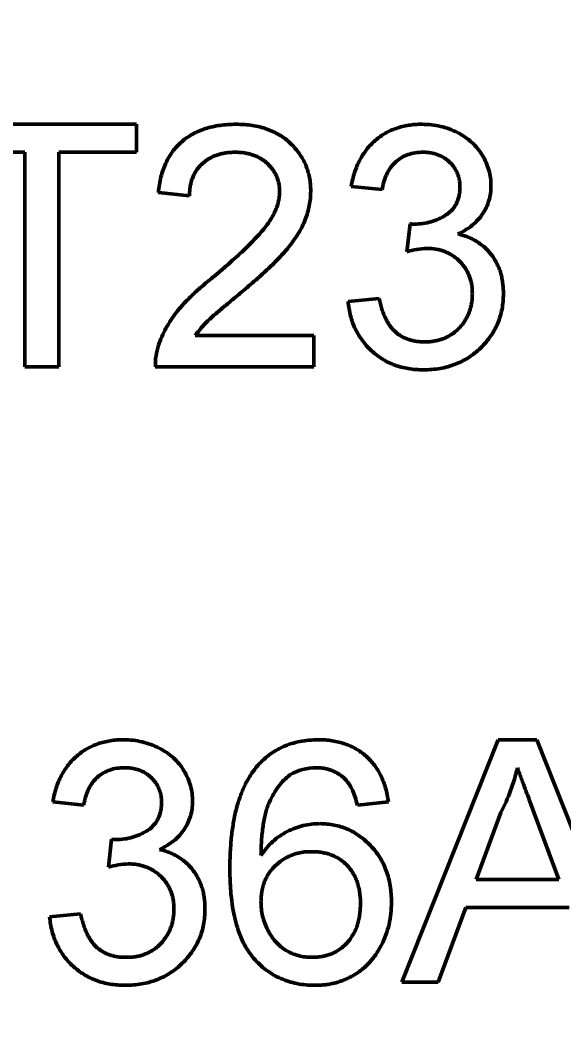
# Model space of a CAD drawing. Header units: millimetres. Extents: x 71 to 428, y 120 to 295.
# Drawn here: x 343.439 to 344, y 207.459 to 208.493 of the extents above; entities that cross this region are included whole.
import ezdxf

# ---------------------------------------------------------------- set-up
doc = ezdxf.new("R2010")
doc.units = ezdxf.units.MM
doc.header["$LTSCALE"] = 0.75
doc.layers.add('Dim', color=3, linetype='Continuous', lineweight=25)
doc.layers.add('Visible', color=7, linetype='Continuous', lineweight=50)
doc.styles.get("Standard").update_dxf_attribs({"font": 'arial.ttf'})
doc.dimstyles.new('Dim-ISO-25', dxfattribs={"dimtxt": 3.5, "dimasz": 3.5, "dimexe": 2.1, "dimexo": 2.1, "dimgap": 1.4, "dimtad": 1, "dimzin": 12, "dimdsep": 46, "dimtxsty": 'Standard', "dimcen": 0, "dimazin": 3, "dimtp": 0.1, "dimtm": 0.1, "dimtfac": 0.714286, "dimtmove": 0, "dimatfit": 3, "dimfxl": 1, "dimtzin": 12, "dimarcsym": 0})

# ---------------------------------------------------------------- blocks, each defined once
blk = doc.blocks.new('*D109')
at = {"color": 0, "linetype": 'ByBlock', "lineweight": -2}
for p, q in [((352.9086, 242.8617), (269.2309, 242.8617)), ((271.3309, 242.8617), (271.3309, 204.496)), ((301.8219, 204.496), (269.2309, 204.496))]:
    blk.add_line(p, q, dxfattribs=at)
at = {"color": 0, "linetype": 'ByBlock'}
for points in [[(271.3309, 242.8617), (270.7475, 239.3617), (271.9142, 239.3617)], [(271.3309, 204.496), (270.7475, 207.996), (271.9142, 207.996)]]:
    blk.add_solid(points, dxfattribs=at)
at = {"layer": 'Defpoints', "color": 0, "linetype": 'ByBlock'}
for p in [(355.0086, 242.8617), (303.9219, 204.496)]:
    blk.add_point(p, dxfattribs=at)
at = {"color": 0, "linetype": 'ByBlock', "lineweight": -2, "insert": (268.1427, 223.6788), "char_height": 3.5, "attachment_point": 5, "rotation": 90}
blk.add_mtext('\\A0;38.37', dxfattribs=at)

msp = doc.modelspace()

# ---------------------------------------------------------------- linework, layer by layer
at = {"layer": 'Visible'}
for p, q in [((343.3634, 208.3851), (343.5589, 208.3851)), ((343.5589, 208.3851), (343.5589, 208.3563)), ((343.4435, 208.3563), (343.3634, 208.3563)), ((343.4435, 208.1351), (343.4435, 208.3563)), ((343.4788, 208.3563), (343.4788, 208.1351)), ((343.5589, 208.3563), (343.4788, 208.3563)), ((343.8121, 208.3178), (343.7801, 208.321)), ((343.6134, 208.3114), (343.5813, 208.3146)), ((343.8375, 208.2537), (343.8408, 208.2826)), ((343.7769, 208.2024), (343.8089, 208.2056)), ((343.6193, 208.1672), (343.7416, 208.1672)), ((343.7416, 208.1672), (343.7416, 208.1351)), ((343.4788, 208.1351), (343.4435, 208.1351)), ((343.7416, 208.1351), (343.5781, 208.1351)), ((343.8324, 207.5005), (343.9317, 207.7505)), ((343.9317, 207.7505), (343.9714, 207.7505)), ((343.9714, 207.7505), (344.0669, 207.51)), ((343.5044, 207.6832), (343.4724, 207.6864)), ((343.8185, 207.6864), (343.7865, 207.6832)), ((343.9345, 207.6755), (343.9089, 207.6063)), ((343.9942, 207.6063), (343.9699, 207.672)), ((343.5298, 207.6191), (343.5331, 207.6479)), ((343.9089, 207.6063), (343.9942, 207.6063)), ((343.8983, 207.5774), (343.8698, 207.5005)), ((344.0048, 207.5774), (343.8983, 207.5774)), ((343.4692, 207.5678), (343.5012, 207.571)), ((343.8698, 207.5005), (343.8324, 207.5005))]:
    msp.add_line(p, q, dxfattribs=at)
at = {"layer": 'Visible', "extrusion": (0, 0, -1)}
msp.add_circle((-354.8964, 204.496), 47.93, dxfattribs=at)
for centre in [(-343.8469, 208.3325), (-343.5392, 207.6979)]:
    msp.add_arc(centre, 0.0504, 271.7211, 276.981, dxfattribs=at)
at = {"layer": 'Visible'}
for centre, radius, start, end in [((343.8609, 208.1764), 0.0808, 91.8942, 106.8331), ((343.6412, 208.137), 0.063, 161.1528, 181.7031), ((343.744, 207.6686), 0.0531, 89.7398, 120.6495), ((343.7679, 207.7634), 0.1883, 332.1865, 347.2078), ((343.5532, 207.5417), 0.0808, 91.8942, 106.8331)]:
    msp.add_arc(centre, radius, start, end, dxfattribs=at)
for points, knots in [([(343.5813, 208.3146), (343.5817, 208.3174), (343.5823, 208.3228), (343.5839, 208.3307), (343.5861, 208.338), (343.5888, 208.3449), (343.5922, 208.3512), (343.5959, 208.3571), (343.6004, 208.3624), (343.6053, 208.3672), (343.6108, 208.3714), (343.6167, 208.3751), (343.6231, 208.3782), (343.6299, 208.3808), (343.6372, 208.3827), (343.6449, 208.3841), (343.653, 208.385), (343.6586, 208.3851), (343.6615, 208.3851)], [0, 0, 0, 0, 0.070675, 0.137493, 0.201473, 0.262869, 0.32255, 0.380737, 0.43822, 0.495487, 0.553484, 0.611346, 0.670644, 0.731587, 0.794183, 0.859445, 0.928208, 1, 1, 1, 1]), ([(343.6615, 208.3851), (343.6644, 208.3851), (343.67, 208.385), (343.6782, 208.384), (343.6859, 208.3825), (343.6933, 208.3803), (343.7001, 208.3775), (343.7064, 208.3741), (343.7124, 208.3701), (343.7177, 208.3654), (343.7226, 208.3603), (343.7268, 208.3549), (343.7304, 208.3491), (343.7334, 208.3432), (343.7356, 208.3368), (343.7372, 208.3302), (343.7383, 208.3232), (343.7384, 208.3185), (343.7384, 208.3161)], [0, 0, 0, 0, 0.074712, 0.145539, 0.213339, 0.278615, 0.342094, 0.40389, 0.465063, 0.526577, 0.587328, 0.64638, 0.704345, 0.761672, 0.819418, 0.878039, 0.937796, 1, 1, 1, 1]), ([(343.7801, 208.321), (343.7806, 208.3235), (343.7816, 208.3284), (343.7836, 208.3354), (343.786, 208.342), (343.7889, 208.3481), (343.7922, 208.3538), (343.796, 208.3591), (343.8002, 208.364), (343.8048, 208.3684), (343.8098, 208.3724), (343.8152, 208.3758), (343.8208, 208.3787), (343.8267, 208.381), (343.8329, 208.3829), (343.8394, 208.3842), (343.8462, 208.385), (343.8508, 208.3851), (343.8532, 208.3851)], [0, 0, 0, 0, 0.071036, 0.139343, 0.204958, 0.268332, 0.330129, 0.390664, 0.450861, 0.510587, 0.570374, 0.629455, 0.687994, 0.747581, 0.807839, 0.870034, 0.93381, 1, 1, 1, 1]), ([(343.8532, 208.3851), (343.8564, 208.385), (343.8629, 208.3848), (343.8723, 208.3832), (343.8813, 208.3804), (343.8898, 208.3767), (343.8977, 208.3721), (343.9047, 208.3666), (343.9107, 208.3603), (343.9156, 208.3532), (343.9194, 208.3457), (343.9223, 208.3379), (343.924, 208.3298), (343.9242, 208.3243), (343.9243, 208.3216)], [0, 0, 0, 0, 0.092054, 0.181008, 0.26913, 0.357137, 0.443549, 0.526433, 0.607453, 0.688385, 0.767854, 0.845531, 0.922529, 1, 1, 1, 1]), ([(343.6608, 208.3563), (343.659, 208.3562), (343.6556, 208.3562), (343.6507, 208.3556), (343.6459, 208.3547), (343.6415, 208.3534), (343.6373, 208.3517), (343.6334, 208.3496), (343.6297, 208.3472), (343.6264, 208.3444), (343.6234, 208.3413), (343.6207, 208.3379), (343.6185, 208.3342), (343.6167, 208.3302), (343.6152, 208.3259), (343.6142, 208.3213), (343.6136, 208.3164), (343.6135, 208.3131), (343.6134, 208.3114)], [0, 0, 0, 0, 0.070696, 0.138358, 0.20337, 0.2657, 0.327256, 0.386512, 0.445858, 0.505173, 0.56378, 0.622343, 0.680824, 0.739795, 0.800801, 0.864239, 0.930631, 1, 1, 1, 1]), ([(343.7063, 208.3158), (343.7063, 208.3172), (343.7062, 208.32), (343.7056, 208.324), (343.7047, 208.3279), (343.7032, 208.3316), (343.7015, 208.3351), (343.6993, 208.3384), (343.6967, 208.3416), (343.6938, 208.3446), (343.6905, 208.3474), (343.6869, 208.3497), (343.6832, 208.3518), (343.6792, 208.3535), (343.6749, 208.3547), (343.6704, 208.3556), (343.6657, 208.3562), (343.6624, 208.3562), (343.6608, 208.3563)], [0, 0, 0, 0, 0.061762, 0.121174, 0.179421, 0.236843, 0.294322, 0.353191, 0.412721, 0.474522, 0.537057, 0.599591, 0.662367, 0.725246, 0.790316, 0.857724, 0.927232, 1, 1, 1, 1]), ([(343.8542, 208.3563), (343.8515, 208.3562), (343.8463, 208.356), (343.8389, 208.3541), (343.8322, 208.3511), (343.8272, 208.3475), (343.8237, 208.3441), (343.8213, 208.3413), (343.8191, 208.3381), (343.8172, 208.3346), (343.8156, 208.3308), (343.8141, 208.3268), (343.8129, 208.3224), (343.8124, 208.3194), (343.8121, 208.3178)], [0, 0, 0, 0, 0.127797, 0.246795, 0.362284, 0.477652, 0.536237, 0.59559, 0.656344, 0.719085, 0.784349, 0.852876, 0.924551, 1, 1, 1, 1]), ([(343.8922, 208.3205), (343.8922, 208.3218), (343.8922, 208.3243), (343.8917, 208.3279), (343.8908, 208.3314), (343.8897, 208.3347), (343.8881, 208.3378), (343.8863, 208.3407), (343.8841, 208.3436), (343.8816, 208.3462), (343.8789, 208.3486), (343.8759, 208.3506), (343.8728, 208.3524), (343.8694, 208.3538), (343.8659, 208.3549), (343.8622, 208.3557), (343.8582, 208.3562), (343.8556, 208.3563), (343.8542, 208.3563)], [0, 0, 0, 0, 0.065093, 0.127304, 0.188122, 0.247131, 0.306077, 0.365678, 0.426103, 0.487841, 0.550317, 0.611805, 0.672737, 0.734883, 0.79768, 0.862475, 0.929775, 1, 1, 1, 1]), ([(343.8454, 208.2822), (343.8483, 208.2823), (343.8541, 208.2825), (343.8625, 208.2844), (343.8705, 208.2873), (343.8767, 208.2907), (343.8813, 208.294), (343.8842, 208.2969), (343.8868, 208.3), (343.8887, 208.3035), (343.8904, 208.3073), (343.8914, 208.3115), (343.8922, 208.3159), (343.8922, 208.3189), (343.8922, 208.3205)], [0, 0, 0, 0, 0.129789, 0.254605, 0.378435, 0.50292, 0.565018, 0.624848, 0.683448, 0.742765, 0.802757, 0.86522, 0.930779, 1, 1, 1, 1]), ([(343.9243, 208.3216), (343.9242, 208.319), (343.924, 208.3139), (343.9223, 208.3064), (343.9196, 208.2993), (343.9158, 208.2925), (343.911, 208.2863), (343.905, 208.2808), (343.8981, 208.2759), (343.8929, 208.2733), (343.8902, 208.272)], [0, 0, 0, 0, 0.121951, 0.240787, 0.35855, 0.479066, 0.601519, 0.727551, 0.859932, 1, 1, 1, 1]), ([(343.6391, 208.2286), (343.6424, 208.2313), (343.6486, 208.2365), (343.6573, 208.2443), (343.6653, 208.2515), (343.6724, 208.2582), (343.6787, 208.2645), (343.6841, 208.2702), (343.6888, 208.2755), (343.6927, 208.2804), (343.696, 208.285), (343.6988, 208.2895), (343.7011, 208.294), (343.703, 208.2984), (343.7045, 208.3028), (343.7055, 208.3072), (343.7062, 208.3115), (343.7063, 208.3144), (343.7063, 208.3158)], [0, 0, 0, 0, 0.11141, 0.214526, 0.309417, 0.396087, 0.474284, 0.544374, 0.60642, 0.660582, 0.709794, 0.756451, 0.800767, 0.843168, 0.884295, 0.923885, 0.962359, 1, 1, 1, 1]), ([(343.7384, 208.3161), (343.7383, 208.3136), (343.7382, 208.3087), (343.7371, 208.3013), (343.7353, 208.294), (343.7328, 208.2866), (343.7295, 208.2793), (343.7253, 208.2717), (343.72, 208.2641), (343.715, 208.2575), (343.7103, 208.2521), (343.7062, 208.2476), (343.7014, 208.2428), (343.6961, 208.2376), (343.6902, 208.2321), (343.6837, 208.2261), (343.6765, 208.22), (343.6716, 208.2157), (343.669, 208.2136)], [0, 0, 0, 0, 0.057945, 0.116018, 0.174826, 0.234683, 0.296827, 0.364061, 0.436192, 0.51426, 0.556976, 0.604856, 0.657675, 0.715751, 0.77884, 0.847501, 0.921228, 1, 1, 1, 1]), ([(343.8902, 208.272), (343.892, 208.2715), (343.8955, 208.2707), (343.9006, 208.2688), (343.9053, 208.2667), (343.9098, 208.2642), (343.914, 208.2613), (343.9179, 208.2582), (343.9214, 208.2546), (343.9247, 208.2507), (343.9276, 208.2466), (343.9301, 208.2422), (343.9323, 208.2375), (343.9341, 208.2326), (343.9354, 208.2274), (343.9364, 208.2219), (343.937, 208.2162), (343.9371, 208.2123), (343.9371, 208.2103)], [0, 0, 0, 0, 0.065828, 0.128938, 0.190858, 0.251186, 0.310974, 0.37005, 0.429672, 0.489507, 0.549975, 0.610075, 0.670915, 0.732909, 0.796711, 0.861825, 0.929892, 1, 1, 1, 1]), ([(343.9051, 208.2106), (343.905, 208.2123), (343.905, 208.2155), (343.9044, 208.2202), (343.9033, 208.2247), (343.9018, 208.229), (343.9, 208.2331), (343.8977, 208.237), (343.895, 208.2406), (343.8919, 208.244), (343.8885, 208.2471), (343.8848, 208.2498), (343.881, 208.252), (343.8768, 208.2539), (343.8725, 208.2554), (343.8679, 208.2564), (343.8631, 208.257), (343.8599, 208.2571), (343.8582, 208.2571)], [0, 0, 0, 0, 0.067051, 0.13118, 0.193722, 0.254499, 0.314763, 0.375117, 0.436023, 0.498297, 0.560571, 0.621619, 0.681973, 0.742853, 0.804272, 0.867473, 0.932273, 1, 1, 1, 1]), ([(343.5815, 208.1574), (343.5826, 208.1603), (343.5847, 208.1663), (343.5891, 208.1749), (343.5942, 208.1834), (343.5993, 208.1904), (343.6038, 208.1959), (343.6077, 208.2003), (343.612, 208.2047), (343.6166, 208.2093), (343.6217, 208.214), (343.6271, 208.2188), (343.633, 208.2237), (343.637, 208.227), (343.6391, 208.2286)], [0, 0, 0, 0, 0.100388, 0.204407, 0.310686, 0.422157, 0.480685, 0.543238, 0.6095, 0.679555, 0.753841, 0.831641, 0.913813, 1, 1, 1, 1]), ([(343.669, 208.2136), (343.6669, 208.2118), (343.6627, 208.2084), (343.6567, 208.2034), (343.6514, 208.1989), (343.6466, 208.195), (343.6424, 208.1914), (343.6388, 208.1883), (343.6358, 208.1856), (343.6313, 208.1815), (343.6256, 208.1756), (343.6213, 208.1699), (343.6193, 208.1672)], [0, 0, 0, 0, 0.1242, 0.23683, 0.339495, 0.431254, 0.511455, 0.581223, 0.640495, 0.688308, 0.850333, 1, 1, 1, 1]), ([(343.9371, 208.2103), (343.9371, 208.2077), (343.9369, 208.2024), (343.9358, 208.1946), (343.9339, 208.1871), (343.9314, 208.18), (343.9281, 208.1731), (343.924, 208.1666), (343.9192, 208.1604), (343.9138, 208.1546), (343.9079, 208.1493), (343.9014, 208.1446), (343.8946, 208.1407), (343.8873, 208.1375), (343.8797, 208.135), (343.8717, 208.1332), (343.8633, 208.1321), (343.8576, 208.132), (343.8546, 208.1319)], [0, 0, 0, 0, 0.063503, 0.124805, 0.18492, 0.244376, 0.303775, 0.364133, 0.425376, 0.488388, 0.551743, 0.61386, 0.67564, 0.737737, 0.800417, 0.864658, 0.930985, 1, 1, 1, 1]), ([(343.8558, 208.1608), (343.8576, 208.1608), (343.8612, 208.1608), (343.8664, 208.1616), (343.8713, 208.1627), (343.8759, 208.1643), (343.8803, 208.1663), (343.8843, 208.1688), (343.8882, 208.1717), (343.8917, 208.175), (343.8948, 208.1787), (343.8976, 208.1826), (343.8999, 208.1868), (343.9018, 208.1911), (343.9032, 208.1957), (343.9043, 208.2005), (343.905, 208.2055), (343.905, 208.2089), (343.9051, 208.2106)], [0, 0, 0, 0, 0.069461, 0.135658, 0.19962, 0.261651, 0.322053, 0.38234, 0.443223, 0.50493, 0.56682, 0.6276, 0.687476, 0.747351, 0.808174, 0.870133, 0.933721, 1, 1, 1, 1]), ([(343.8546, 208.1319), (343.852, 208.132), (343.8468, 208.1321), (343.8393, 208.1331), (343.832, 208.1345), (343.8252, 208.1367), (343.8186, 208.1394), (343.8124, 208.1429), (343.8065, 208.1469), (343.8011, 208.1515), (343.796, 208.1565), (343.7916, 208.162), (343.7877, 208.1679), (343.7843, 208.1741), (343.7815, 208.1806), (343.7794, 208.1876), (343.7778, 208.1949), (343.7772, 208.1999), (343.7769, 208.2024)], [0, 0, 0, 0, 0.067794, 0.133464, 0.196934, 0.258481, 0.319787, 0.380431, 0.44099, 0.502867, 0.564806, 0.625526, 0.685604, 0.746041, 0.807347, 0.869717, 0.93379, 1, 1, 1, 1]), ([(343.8089, 208.2056), (343.8093, 208.2037), (343.8102, 208.2), (343.8118, 208.1946), (343.8134, 208.1897), (343.8155, 208.1852), (343.8176, 208.1811), (343.8199, 208.1774), (343.8225, 208.1741), (343.8253, 208.1713), (343.8283, 208.1688), (343.8315, 208.1666), (343.835, 208.1648), (343.8387, 208.1634), (343.8426, 208.1622), (343.8468, 208.1613), (343.8512, 208.1608), (343.8542, 208.1608), (343.8558, 208.1608)], [0, 0, 0, 0, 0.082566, 0.15976, 0.233155, 0.301356, 0.365752, 0.426437, 0.484185, 0.539549, 0.593156, 0.647048, 0.701446, 0.757, 0.81384, 0.873058, 0.934963, 1, 1, 1, 1]), ([(343.4724, 207.6864), (343.4729, 207.6889), (343.4739, 207.6937), (343.4759, 207.7008), (343.4783, 207.7074), (343.4812, 207.7135), (343.4845, 207.7192), (343.4883, 207.7245), (343.4925, 207.7294), (343.4972, 207.7338), (343.5021, 207.7378), (343.5075, 207.7412), (343.5131, 207.7441), (343.519, 207.7464), (343.5252, 207.7483), (343.5317, 207.7495), (343.5385, 207.7504), (343.5431, 207.7505), (343.5455, 207.7505)], [0, 0, 0, 0, 0.071036, 0.139343, 0.204958, 0.268332, 0.330129, 0.390664, 0.450861, 0.510587, 0.570374, 0.629455, 0.687994, 0.747581, 0.807839, 0.870034, 0.93381, 1, 1, 1, 1]), ([(343.5455, 207.7505), (343.5488, 207.7504), (343.5552, 207.7502), (343.5646, 207.7485), (343.5736, 207.7458), (343.5821, 207.7421), (343.59, 207.7375), (343.597, 207.732), (343.603, 207.7257), (343.6079, 207.7186), (343.6117, 207.7111), (343.6146, 207.7033), (343.6163, 207.6952), (343.6165, 207.6897), (343.6166, 207.687)], [0, 0, 0, 0, 0.092054, 0.181008, 0.26913, 0.357137, 0.443549, 0.526433, 0.607453, 0.688385, 0.767854, 0.845531, 0.922529, 1, 1, 1, 1]), ([(343.6823, 207.7221), (343.6843, 207.7244), (343.6883, 207.7289), (343.6951, 207.7346), (343.7024, 207.7396), (343.7102, 207.7436), (343.7185, 207.7467), (343.7273, 207.7489), (343.7367, 207.7503), (343.7431, 207.7504), (343.7464, 207.7505)], [0, 0, 0, 0, 0.125625, 0.247619, 0.368528, 0.488104, 0.609878, 0.735382, 0.864448, 1, 1, 1, 1]), ([(343.7464, 207.7505), (343.7488, 207.7505), (343.7536, 207.7504), (343.7606, 207.7496), (343.7673, 207.7482), (343.7736, 207.7464), (343.7796, 207.7439), (343.7853, 207.741), (343.7907, 207.7376), (343.7956, 207.7336), (343.8002, 207.7291), (343.8043, 207.7242), (343.8079, 207.7189), (343.811, 207.7132), (343.8136, 207.7071), (343.8158, 207.7006), (343.8174, 207.6936), (343.8182, 207.6889), (343.8185, 207.6864)], [0, 0, 0, 0, 0.068499, 0.134572, 0.198208, 0.259784, 0.319951, 0.379508, 0.438814, 0.498497, 0.558182, 0.617438, 0.677522, 0.737959, 0.80033, 0.86409, 0.930622, 1, 1, 1, 1]), ([(343.5465, 207.7217), (343.5438, 207.7216), (343.5386, 207.7214), (343.5312, 207.7195), (343.5245, 207.7165), (343.5195, 207.7129), (343.516, 207.7095), (343.5136, 207.7067), (343.5114, 207.7035), (343.5095, 207.7), (343.5079, 207.6962), (343.5064, 207.6922), (343.5053, 207.6878), (343.5047, 207.6848), (343.5044, 207.6832)], [0, 0, 0, 0, 0.127797, 0.246795, 0.362284, 0.477652, 0.536237, 0.59559, 0.656344, 0.719085, 0.784349, 0.852876, 0.924551, 1, 1, 1, 1]), ([(343.5846, 207.6859), (343.5845, 207.6872), (343.5845, 207.6897), (343.584, 207.6933), (343.5831, 207.6968), (343.582, 207.7001), (343.5805, 207.7032), (343.5786, 207.7061), (343.5764, 207.709), (343.5739, 207.7115), (343.5712, 207.714), (343.5682, 207.716), (343.5651, 207.7178), (343.5617, 207.7192), (343.5582, 207.7203), (343.5545, 207.7211), (343.5505, 207.7216), (343.5479, 207.7216), (343.5465, 207.7217)], [0, 0, 0, 0, 0.065093, 0.127304, 0.188122, 0.247131, 0.306077, 0.365678, 0.426103, 0.487841, 0.550317, 0.611805, 0.672737, 0.734883, 0.79768, 0.862475, 0.929775, 1, 1, 1, 1]), ([(343.6551, 207.6175), (343.6551, 207.6205), (343.6551, 207.6263), (343.6555, 207.6348), (343.656, 207.643), (343.6567, 207.651), (343.6577, 207.6586), (343.6589, 207.6659), (343.6602, 207.6729), (343.6618, 207.6796), (343.6636, 207.686), (343.6657, 207.692), (343.6679, 207.6978), (343.6703, 207.7033), (343.673, 207.7085), (343.6759, 207.7133), (343.6789, 207.7179), (343.6812, 207.7207), (343.6823, 207.7221)], [0, 0, 0, 0, 0.080034, 0.157854, 0.232564, 0.304731, 0.374384, 0.441663, 0.506048, 0.568692, 0.628715, 0.687238, 0.743227, 0.797567, 0.850239, 0.901629, 0.951067, 1, 1, 1, 1]), ([(343.7749, 207.7088), (343.7739, 207.7099), (343.7718, 207.7119), (343.7684, 207.7145), (343.7648, 207.7167), (343.7611, 207.7185), (343.7571, 207.7199), (343.753, 207.7209), (343.7487, 207.7216), (343.7457, 207.7216), (343.7443, 207.7217)], [0, 0, 0, 0, 0.128545, 0.252818, 0.375212, 0.497113, 0.618546, 0.742222, 0.869458, 1, 1, 1, 1]), ([(343.9699, 207.672), (343.969, 207.6745), (343.9672, 207.6795), (343.9645, 207.6867), (343.962, 207.6935), (343.9595, 207.6999), (343.9573, 207.706), (343.9553, 207.7116), (343.9533, 207.7167), (343.9521, 207.7201), (343.9515, 207.7217)], [0, 0, 0, 0, 0.153148, 0.299433, 0.436426, 0.565671, 0.686508, 0.799269, 0.903395, 1, 1, 1, 1]), ([(343.717, 207.7143), (343.7149, 207.7125), (343.7106, 207.709), (343.705, 207.7024), (343.7, 207.6948), (343.6963, 207.6876), (343.6937, 207.6812), (343.692, 207.6757), (343.6906, 207.6697), (343.6894, 207.6631), (343.6885, 207.6559), (343.6877, 207.6481), (343.6873, 207.6398), (343.6872, 207.634), (343.6871, 207.631)], [0, 0, 0, 0, 0.088609, 0.181893, 0.280787, 0.38702, 0.444107, 0.506454, 0.574396, 0.647656, 0.726426, 0.811458, 0.90278, 1, 1, 1, 1]), ([(343.7865, 207.6832), (343.7858, 207.686), (343.7845, 207.6911), (343.7818, 207.6982), (343.7787, 207.7041), (343.7761, 207.7073), (343.7749, 207.7088)], [0, 0, 0, 0, 0.299802, 0.564331, 0.796204, 1, 1, 1, 1]), ([(343.5377, 207.6476), (343.5406, 207.6477), (343.5464, 207.6479), (343.5548, 207.6498), (343.5628, 207.6527), (343.569, 207.6561), (343.5736, 207.6593), (343.5765, 207.6623), (343.5791, 207.6654), (343.581, 207.6689), (343.5827, 207.6727), (343.5837, 207.6769), (343.5845, 207.6813), (343.5845, 207.6843), (343.5846, 207.6859)], [0, 0, 0, 0, 0.129789, 0.254605, 0.378435, 0.50292, 0.565018, 0.624848, 0.683448, 0.742765, 0.802757, 0.86522, 0.930779, 1, 1, 1, 1]), ([(343.6166, 207.687), (343.6165, 207.6844), (343.6163, 207.6792), (343.6146, 207.6717), (343.6119, 207.6646), (343.6081, 207.6579), (343.6033, 207.6517), (343.5973, 207.6462), (343.5904, 207.6413), (343.5852, 207.6387), (343.5825, 207.6374)], [0, 0, 0, 0, 0.121951, 0.240787, 0.35855, 0.479066, 0.601519, 0.727551, 0.859932, 1, 1, 1, 1]), ([(343.6871, 207.631), (343.689, 207.6337), (343.6927, 207.6389), (343.6992, 207.6457), (343.7064, 207.6514), (343.7141, 207.656), (343.7222, 207.6596), (343.7306, 207.6621), (343.7392, 207.6637), (343.745, 207.6639), (343.7479, 207.664)], [0, 0, 0, 0, 0.13549, 0.265229, 0.390778, 0.51542, 0.638317, 0.759642, 0.878902, 1, 1, 1, 1]), ([(343.7479, 207.664), (343.7504, 207.6639), (343.7553, 207.6638), (343.7626, 207.6627), (343.7696, 207.6609), (343.7764, 207.6585), (343.7828, 207.6552), (343.7889, 207.6513), (343.7947, 207.6467), (343.8003, 207.6414), (343.8053, 207.6356), (343.8097, 207.6293), (343.8135, 207.6225), (343.8165, 207.6154), (343.8188, 207.6078), (343.8205, 207.5999), (343.8215, 207.5915), (343.8217, 207.5858), (343.8217, 207.5828)], [0, 0, 0, 0, 0.061347, 0.121203, 0.179863, 0.238152, 0.296252, 0.35519, 0.415676, 0.478379, 0.541524, 0.603977, 0.666513, 0.729491, 0.79371, 0.859736, 0.928449, 1, 1, 1, 1]), ([(343.5825, 207.6374), (343.5843, 207.6369), (343.5878, 207.636), (343.5929, 207.6342), (343.5976, 207.632), (343.6021, 207.6296), (343.6063, 207.6267), (343.6102, 207.6236), (343.6137, 207.62), (343.617, 207.6161), (343.6199, 207.612), (343.6224, 207.6075), (343.6246, 207.6029), (343.6264, 207.5979), (343.6278, 207.5927), (343.6287, 207.5873), (343.6293, 207.5816), (343.6294, 207.5777), (343.6294, 207.5757)], [0, 0, 0, 0, 0.065828, 0.128938, 0.190858, 0.251186, 0.310974, 0.37005, 0.429672, 0.489507, 0.549975, 0.610075, 0.670915, 0.732909, 0.796711, 0.861825, 0.929892, 1, 1, 1, 1]), ([(343.739, 207.6351), (343.7372, 207.6351), (343.7337, 207.635), (343.7286, 207.6343), (343.7237, 207.6332), (343.7189, 207.6316), (343.7144, 207.6296), (343.7101, 207.6272), (343.706, 207.6242), (343.7021, 207.6209), (343.6986, 207.6172), (343.6955, 207.6133), (343.693, 207.609), (343.6908, 207.6044), (343.6891, 207.5996), (343.688, 207.5945), (343.6873, 207.5891), (343.6872, 207.5854), (343.6871, 207.5835)], [0, 0, 0, 0, 0.064812, 0.127718, 0.189086, 0.249562, 0.309738, 0.370215, 0.431085, 0.493911, 0.55657, 0.617553, 0.678119, 0.739063, 0.801665, 0.864956, 0.93089, 1, 1, 1, 1]), ([(343.7897, 207.5818), (343.7897, 207.5838), (343.7896, 207.5878), (343.7889, 207.5935), (343.7879, 207.5989), (343.7864, 207.604), (343.7845, 207.6087), (343.7821, 207.6131), (343.7793, 207.6172), (343.7761, 207.6209), (343.7726, 207.6243), (343.7687, 207.6272), (343.7645, 207.6297), (343.76, 207.6317), (343.7552, 207.6332), (343.7501, 207.6343), (343.7446, 207.635), (343.7409, 207.6351), (343.739, 207.6351)], [0, 0, 0, 0, 0.072229, 0.141252, 0.207439, 0.270245, 0.331238, 0.391254, 0.450152, 0.509008, 0.567734, 0.625726, 0.683708, 0.742407, 0.803094, 0.865865, 0.931379, 1, 1, 1, 1]), ([(343.5974, 207.576), (343.5973, 207.5776), (343.5973, 207.5809), (343.5967, 207.5856), (343.5956, 207.5901), (343.5941, 207.5944), (343.5923, 207.5985), (343.59, 207.6024), (343.5873, 207.606), (343.5842, 207.6094), (343.5808, 207.6125), (343.5771, 207.6151), (343.5733, 207.6174), (343.5691, 207.6193), (343.5648, 207.6207), (343.5602, 207.6218), (343.5554, 207.6224), (343.5522, 207.6225), (343.5505, 207.6225)], [0, 0, 0, 0, 0.067051, 0.13118, 0.193722, 0.254499, 0.314763, 0.375117, 0.436023, 0.498297, 0.560571, 0.621619, 0.681973, 0.742853, 0.804272, 0.867473, 0.932273, 1, 1, 1, 1]), ([(343.7427, 207.4973), (343.7395, 207.4974), (343.7334, 207.4976), (343.7243, 207.4989), (343.7157, 207.5011), (343.7075, 207.5042), (343.6997, 207.5081), (343.6925, 207.5129), (343.6857, 207.5187), (343.6793, 207.5253), (343.6735, 207.5329), (343.6686, 207.5417), (343.6644, 207.5516), (343.6609, 207.5626), (343.6583, 207.5748), (343.6564, 207.588), (343.6553, 207.6024), (343.6551, 207.6124), (343.6551, 207.6175)], [0, 0, 0, 0, 0.056157, 0.110133, 0.162537, 0.213912, 0.265146, 0.31651, 0.369179, 0.423123, 0.479276, 0.538691, 0.601978, 0.670125, 0.74365, 0.82281, 0.908261, 1, 1, 1, 1]), ([(343.6294, 207.5757), (343.6294, 207.573), (343.6292, 207.5677), (343.6281, 207.56), (343.6263, 207.5525), (343.6237, 207.5454), (343.6204, 207.5385), (343.6163, 207.532), (343.6115, 207.5258), (343.6061, 207.52), (343.6002, 207.5147), (343.5937, 207.51), (343.5869, 207.5061), (343.5796, 207.5029), (343.572, 207.5004), (343.564, 207.4986), (343.5556, 207.4975), (343.5499, 207.4974), (343.5469, 207.4973)], [0, 0, 0, 0, 0.063503, 0.124805, 0.18492, 0.244376, 0.303775, 0.364133, 0.425376, 0.488388, 0.551743, 0.61386, 0.67564, 0.737737, 0.800417, 0.864658, 0.930985, 1, 1, 1, 1]), ([(343.5481, 207.5262), (343.5499, 207.5262), (343.5535, 207.5262), (343.5587, 207.527), (343.5636, 207.528), (343.5682, 207.5297), (343.5726, 207.5317), (343.5767, 207.5342), (343.5805, 207.5371), (343.584, 207.5404), (343.5871, 207.5441), (343.5899, 207.548), (343.5922, 207.5522), (343.5941, 207.5565), (343.5955, 207.5611), (343.5966, 207.5658), (343.5973, 207.5708), (343.5973, 207.5742), (343.5974, 207.576)], [0, 0, 0, 0, 0.069461, 0.135658, 0.19962, 0.261651, 0.322053, 0.38234, 0.443223, 0.50493, 0.56682, 0.6276, 0.687476, 0.747351, 0.808174, 0.870133, 0.933721, 1, 1, 1, 1]), ([(343.6871, 207.5835), (343.6872, 207.581), (343.6874, 207.576), (343.6887, 207.5686), (343.691, 207.5614), (343.694, 207.5544), (343.6977, 207.5479), (343.7022, 207.5422), (343.7072, 207.5373), (343.7129, 207.5332), (343.7191, 207.5301), (343.7257, 207.5278), (343.7328, 207.5264), (343.7377, 207.5262), (343.7403, 207.5262)], [0, 0, 0, 0, 0.086177, 0.171222, 0.257573, 0.34515, 0.431508, 0.513644, 0.593539, 0.672806, 0.752058, 0.831493, 0.913823, 1, 1, 1, 1]), ([(343.7403, 207.5262), (343.742, 207.5262), (343.7455, 207.5263), (343.7506, 207.527), (343.7555, 207.5282), (343.7601, 207.5298), (343.7645, 207.5319), (343.7686, 207.5345), (343.7724, 207.5376), (343.776, 207.5411), (343.7792, 207.545), (343.782, 207.5493), (343.7845, 207.5538), (343.7863, 207.5588), (343.7878, 207.5641), (343.7889, 207.5697), (343.7896, 207.5757), (343.7896, 207.5798), (343.7897, 207.5818)], [0, 0, 0, 0, 0.063965, 0.124854, 0.184383, 0.242748, 0.2999, 0.357059, 0.415719, 0.475258, 0.535508, 0.596291, 0.657728, 0.721052, 0.786261, 0.853834, 0.925318, 1, 1, 1, 1]), ([(343.8217, 207.5828), (343.8216, 207.579), (343.8214, 207.5714), (343.8194, 207.5601), (343.8162, 207.5493), (343.8124, 207.5407), (343.8089, 207.5342), (343.8059, 207.5296), (343.8028, 207.5252), (343.7994, 207.5211), (343.7957, 207.5175), (343.7919, 207.514), (343.7877, 207.5109), (343.7834, 207.508), (343.7788, 207.5055), (343.7741, 207.5033), (343.7692, 207.5014), (343.7642, 207.5), (343.7591, 207.4987), (343.7537, 207.4979), (343.7483, 207.4974), (343.7446, 207.4973), (343.7427, 207.4973)], [0, 0, 0, 0, 0.088899, 0.17544, 0.261633, 0.34801, 0.390819, 0.432814, 0.473776, 0.514166, 0.554107, 0.594121, 0.63362, 0.673585, 0.71348, 0.75336, 0.792891, 0.833007, 0.873643, 0.914893, 0.95695, 1, 1, 1, 1]), ([(343.5469, 207.4973), (343.5443, 207.4974), (343.5392, 207.4975), (343.5316, 207.4985), (343.5243, 207.4999), (343.5175, 207.5021), (343.5109, 207.5048), (343.5047, 207.5083), (343.4989, 207.5123), (343.4934, 207.5169), (343.4883, 207.5219), (343.4839, 207.5274), (343.48, 207.5333), (343.4766, 207.5394), (343.4739, 207.546), (343.4717, 207.553), (343.4701, 207.5603), (343.4695, 207.5653), (343.4692, 207.5678)], [0, 0, 0, 0, 0.067794, 0.133464, 0.196934, 0.258481, 0.319787, 0.380431, 0.44099, 0.502867, 0.564806, 0.625526, 0.685604, 0.746041, 0.807347, 0.869717, 0.93379, 1, 1, 1, 1]), ([(343.5012, 207.571), (343.5016, 207.5691), (343.5025, 207.5654), (343.5041, 207.56), (343.5057, 207.5551), (343.5078, 207.5506), (343.5099, 207.5465), (343.5123, 207.5428), (343.5148, 207.5395), (343.5176, 207.5366), (343.5206, 207.5342), (343.5238, 207.532), (343.5273, 207.5302), (343.531, 207.5287), (343.5349, 207.5276), (343.5391, 207.5267), (343.5435, 207.5262), (343.5465, 207.5262), (343.5481, 207.5262)], [0, 0, 0, 0, 0.082566, 0.15976, 0.233155, 0.301356, 0.365752, 0.426437, 0.484185, 0.539549, 0.593156, 0.647048, 0.701446, 0.757, 0.81384, 0.873058, 0.934963, 1, 1, 1, 1])]:
    msp.add_open_spline(points, degree=3, knots=knots, dxfattribs=at)

# ---------------------------------------------------------------- dimensions: what is measured, and where the dimension line sits
at = {"layer": 'Dim'}
dim = msp.add_linear_dim(base=(271.3309, 204.496), p1=(355.0086, 242.8617), p2=(303.9219, 204.496), angle=90, dimstyle='Dim-ISO-25', dxfattribs=at)
dim.commit()
dim.dimension.update_dxf_attribs({"geometry": '*D109', "text_midpoint": (268.1427, 223.6788)})

doc.saveas('drawing.dxf')
